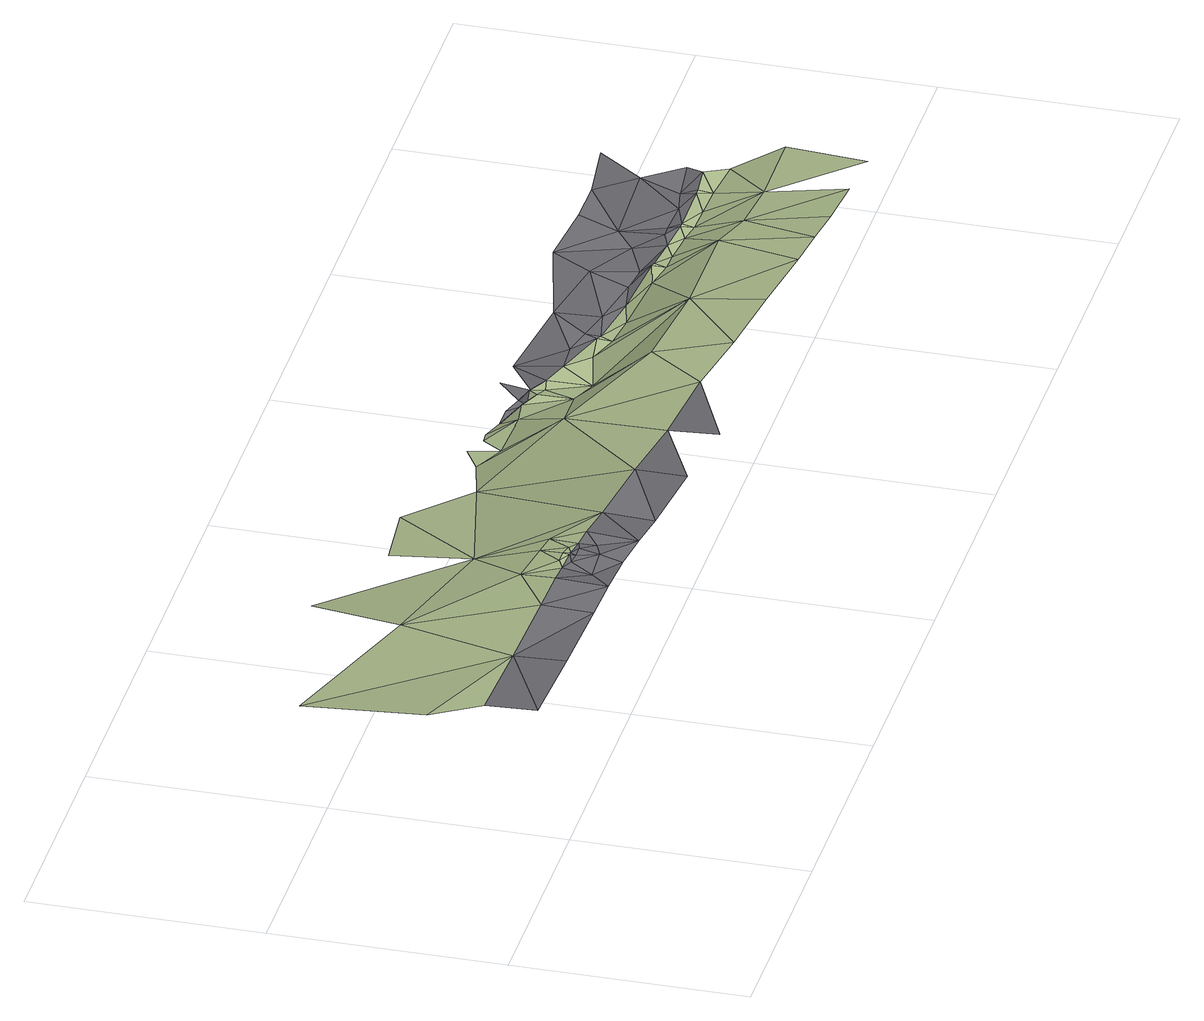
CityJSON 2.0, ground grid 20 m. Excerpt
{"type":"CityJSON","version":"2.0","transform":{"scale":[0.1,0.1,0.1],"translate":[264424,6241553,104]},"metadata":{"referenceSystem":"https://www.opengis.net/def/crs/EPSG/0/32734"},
"CityObjects":{
"road1":{"type":"Road","attributes":{"highway":"primary","name":"Philip Kgosana Drive","surface":"asphalt","lanes":2,"width":4.4,"oneway":"yes"},"geometry":[{"type":"MultiSurface","lod":"1","boundaries":[[[0,1,2]],[[3,1,0]],[[1,3,4]],[[1,4,5]],[[5,4,6]],[[5,6,7]],[[8,7,6]],[[6,9,8]],[[10,7,8]],[[11,10,8]],[[12,8,9]],[[12,11,8]],[[11,13,10]],[[11,12,14]],[[11,14,13]],[[15,13,14]],[[12,9,16]],[[12,17,14]],[[17,15,14]],[[17,12,18]],[[19,15,17]],[[12,16,18]],[[18,19,17]],[[18,20,19]],[[16,20,18]],[[16,21,20]],[[22,21,16]],[[22,23,21]],[[23,22,24]],[[24,25,23]],[[26,27,25]]]}]},
"terrain1":{"type":"TINRelief","geometry":[{"type":"CompositeSurface","lod":"1","boundaries":[[[2,1,28]],[[1,29,28]],[[30,29,1]],[[1,5,30]],[[30,5,31]],[[7,31,5]],[[10,31,7]],[[10,32,31]],[[30,31,33]],[[10,13,32]],[[31,32,34]],[[32,13,35]],[[30,33,36]],[[15,35,13]],[[35,34,32]],[[37,35,15]],[[35,37,34]],[[19,37,15]],[[33,31,34]],[[37,38,34]],[[38,37,19]],[[19,20,38]],[[38,33,34]],[[21,38,20]],[[38,21,33]],[[39,33,40]],[[33,21,41]],[[21,23,41]],[[33,41,40]],[[23,25,42]],[[42,41,23]],[[27,42,25]],[[41,42,43]],[[43,42,44]],[[43,44,45]],[[27,46,42]],[[42,47,44]],[[47,48,44]],[[42,49,47]],[[27,50,46]],[[47,51,48]],[[42,46,49]],[[47,52,51]],[[47,53,52]],[[53,47,49]],[[54,52,53]],[[53,49,55]],[[56,49,46]],[[53,55,54]],[[49,57,55]],[[58,54,55]],[[50,59,46]],[[55,57,58]],[[56,57,49]],[[57,60,58]],[[56,46,59]],[[60,57,56]],[[61,59,50]],[[60,56,62]],[[62,56,63]],[[63,56,59]],[[63,64,62]],[[59,65,63]],[[59,61,66]],[[64,63,65]],[[65,59,67]],[[68,64,65]],[[67,68,65]],[[69,67,59]],[[70,68,67]],[[66,71,59]],[[69,59,71]],[[67,69,70]],[[72,71,66]],[[69,73,70]],[[69,71,74]],[[74,73,69]],[[71,72,75]],[[76,75,72]],[[73,74,77]],[[71,78,74]],[[78,77,74]],[[77,78,79]],[[80,78,71]],[[75,80,71]],[[81,75,76]],[[80,79,78]],[[82,80,75]],[[80,83,79]],[[75,81,84]],[[82,83,80]],[[82,75,84]],[[85,83,82]],[[85,82,86]],[[84,86,82]],[[87,85,86]],[[88,86,84]],[[88,87,86]],[[89,84,90]],[[91,88,84]],[[92,87,88]],[[88,93,92]],[[89,91,84]],[[91,93,88]]]}]},
"road2":{"type":"Road","attributes":{"highway":"tertiary","name":"Upper Roodebloem Road","surface":"asphalt","lanes":2,"width":8.6},"geometry":[{"type":"MultiSurface","lod":"1","boundaries":[[[94,52,54]],[[95,94,54]],[[54,58,95]],[[58,96,95]],[[58,60,96]],[[97,95,96]],[[96,60,98]],[[98,60,62]],[[62,99,98]],[[62,64,99]],[[98,99,100]],[[64,101,99]],[[64,68,101]],[[100,99,101]],[[102,101,68]],[[101,102,100]],[[68,70,102]],[[103,102,70]],[[102,104,100]],[[102,103,104]],[[73,103,70]],[[105,103,73]],[[104,103,105]],[[106,100,104]],[[73,77,105]],[[77,79,105]],[[104,105,107]],[[105,79,107]],[[106,104,107]],[[79,108,107]],[[83,108,79]],[[106,107,109]],[[107,108,109]],[[108,83,110]],[[108,110,109]],[[83,85,110]],[[111,106,109]],[[112,110,85]],[[109,110,112]],[[87,112,85]],[[113,111,109]],[[112,114,109]],[[87,115,112]],[[87,92,115]],[[114,113,109]],[[115,114,112]],[[115,92,93]],[[115,116,114]],[[115,93,116]],[[117,113,114]]]}]}
},
"vertices":[
[30,34,99],[116,76,93],[30,78,97],[116,32,95],[201,31,90],[203,75,90],[244,30,90],[246,74,90],[263,48,87],[287,29,87],[267,74,87],[278,69,87],[295,50,87],[289,73,87],[289,68,87],[291,73,87],[324,25,86],[300,68,87],[309,56,86],[309,71,86],[328,69,86],[365,65,83],[361,21,84],[439,57,81],[435,13,83],[513,49,75],[509,5,80],[587,41,78],
[9,120,94],[55,237,58],[179,185,69],[259,106,81],[278,79,87],[316,159,54],[299,100,81],[290,79,87],[252,277,30],[301,77,86],[321,98,79],[330,233,38],[415,245,22],[486,200,11],[554,145,48],[536,213,3],[570,201,0],[562,227,0],[639,94,68],[588,191,20],[581,218,0],[641,159,13],[661,32,73],[591,219,0],[608,212,1],[622,197,13],[642,198,1],[641,189,13],[671,151,9],[655,186,9],[645,197,13],[742,89,58],[670,189,9],[735,24,71],[694,181,9],[715,162,8],[744,166,8],[743,153,8],[809,16,66],[768,148,11],[748,164,8],[814,138,23],[794,155,11],[849,92,49],[846,12,66],[840,145,23],[840,133,23],[889,81,46],[883,8,64],[844,144,23],[859,133,22],[875,141,22],[889,130,22],[931,5,62],[907,127,22],[906,138,22],[939,77,44],[910,138,22],[932,126,22],[954,137,25],[957,124,25],[1012,78,43],[979,2,60],[997,120,25],[959,137,25],[987,140,25],
[628,212,1],[647,206,1],[660,199,4],[665,226,4],[692,222,4],[722,183,8],[773,209,9],[749,177,8],[773,169,11],[819,159,13],[835,195,13],[844,156,13],[855,230,14],[873,170,16],[891,147,22],[896,187,16],[908,149,18],[913,224,16],[932,146,22],[953,223,16],[972,188,21],[956,151,21],[997,156,21],[1005,229,19]
]}
